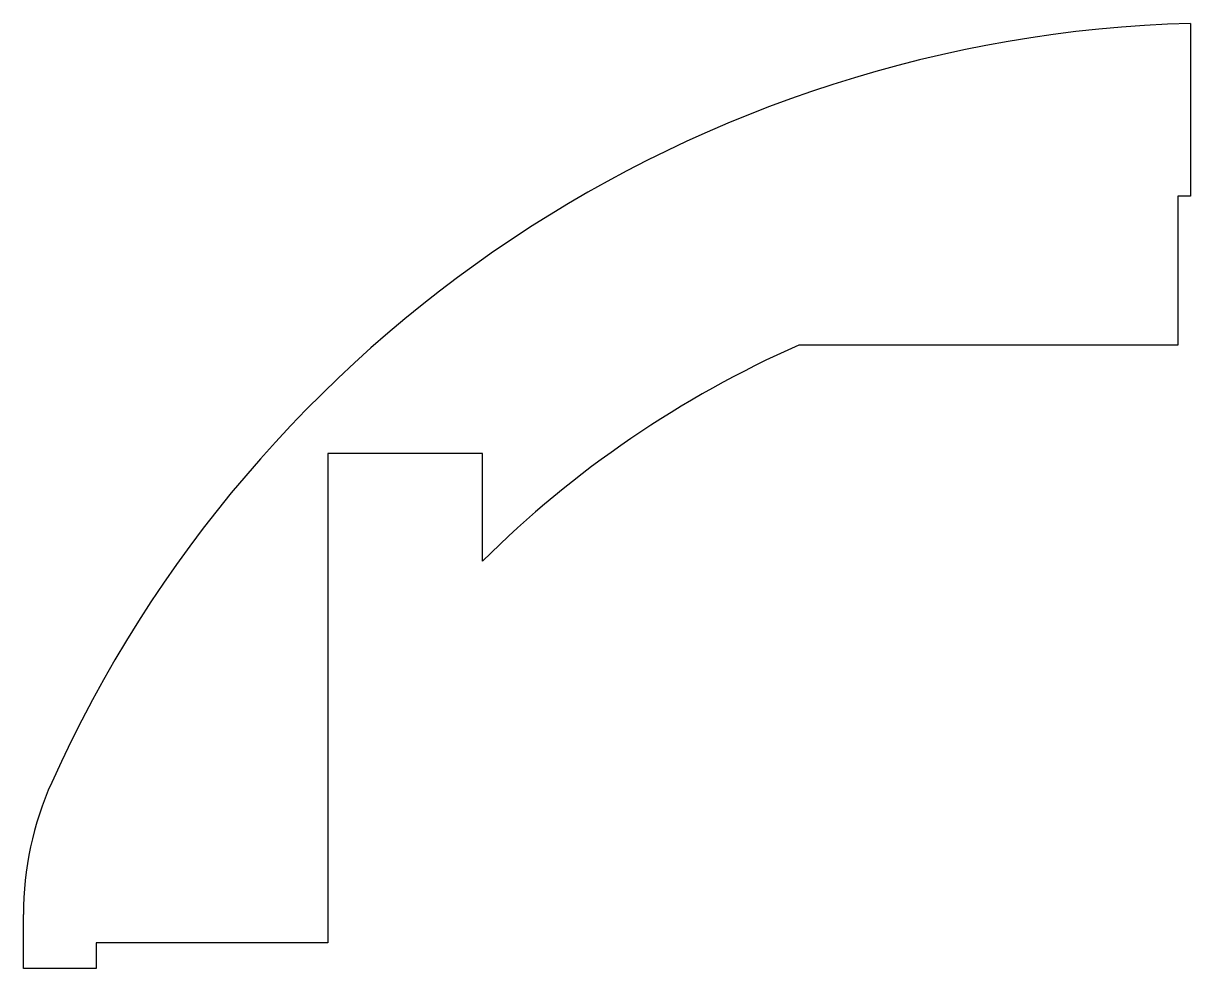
# Model space of a CAD drawing. Header units: millimetres. Extents: x 0 to 45.3, y 0 to 36.7.
import ezdxf

# ---------------------------------------------------------------- set-up
doc = ezdxf.new("R2010")
doc.units = ezdxf.units.MM

msp = doc.modelspace()

# ---------------------------------------------------------------- linework, layer by layer
for p, q in [((45.322, 36.707), (45.322, 30)), ((45.322, 30), (44.822, 30)), ((44.822, 30), (44.822, 24.214)), ((44.822, 24.214), (30.107, 24.214)), ((17.822, 20), (11.822, 20)), ((11.822, 20), (11.822, 7)), ((17.822, 15.824), (17.822, 20)), ((11.822, 7), (11.822, 1)), ((0, 0), (0, 2.103)), ((8.822, 1), (2.822, 1)), ((2.822, 1), (2.822, 0)), ((11.822, 1), (8.822, 1)), ((2.822, 0), (0, 0))]:
    msp.add_line(p, q)
for centre, radius, start, end in [((46.714, -13.291), 50.017, 91.594, 155.7748), ((46.714, -13.291), 41.017, 113.8835, 134.7786), ((12.5, 2.103), 12.5, 515.7748, 540)]:
    msp.add_arc(centre, radius, start, end)

doc.saveas('drawing.dxf')
